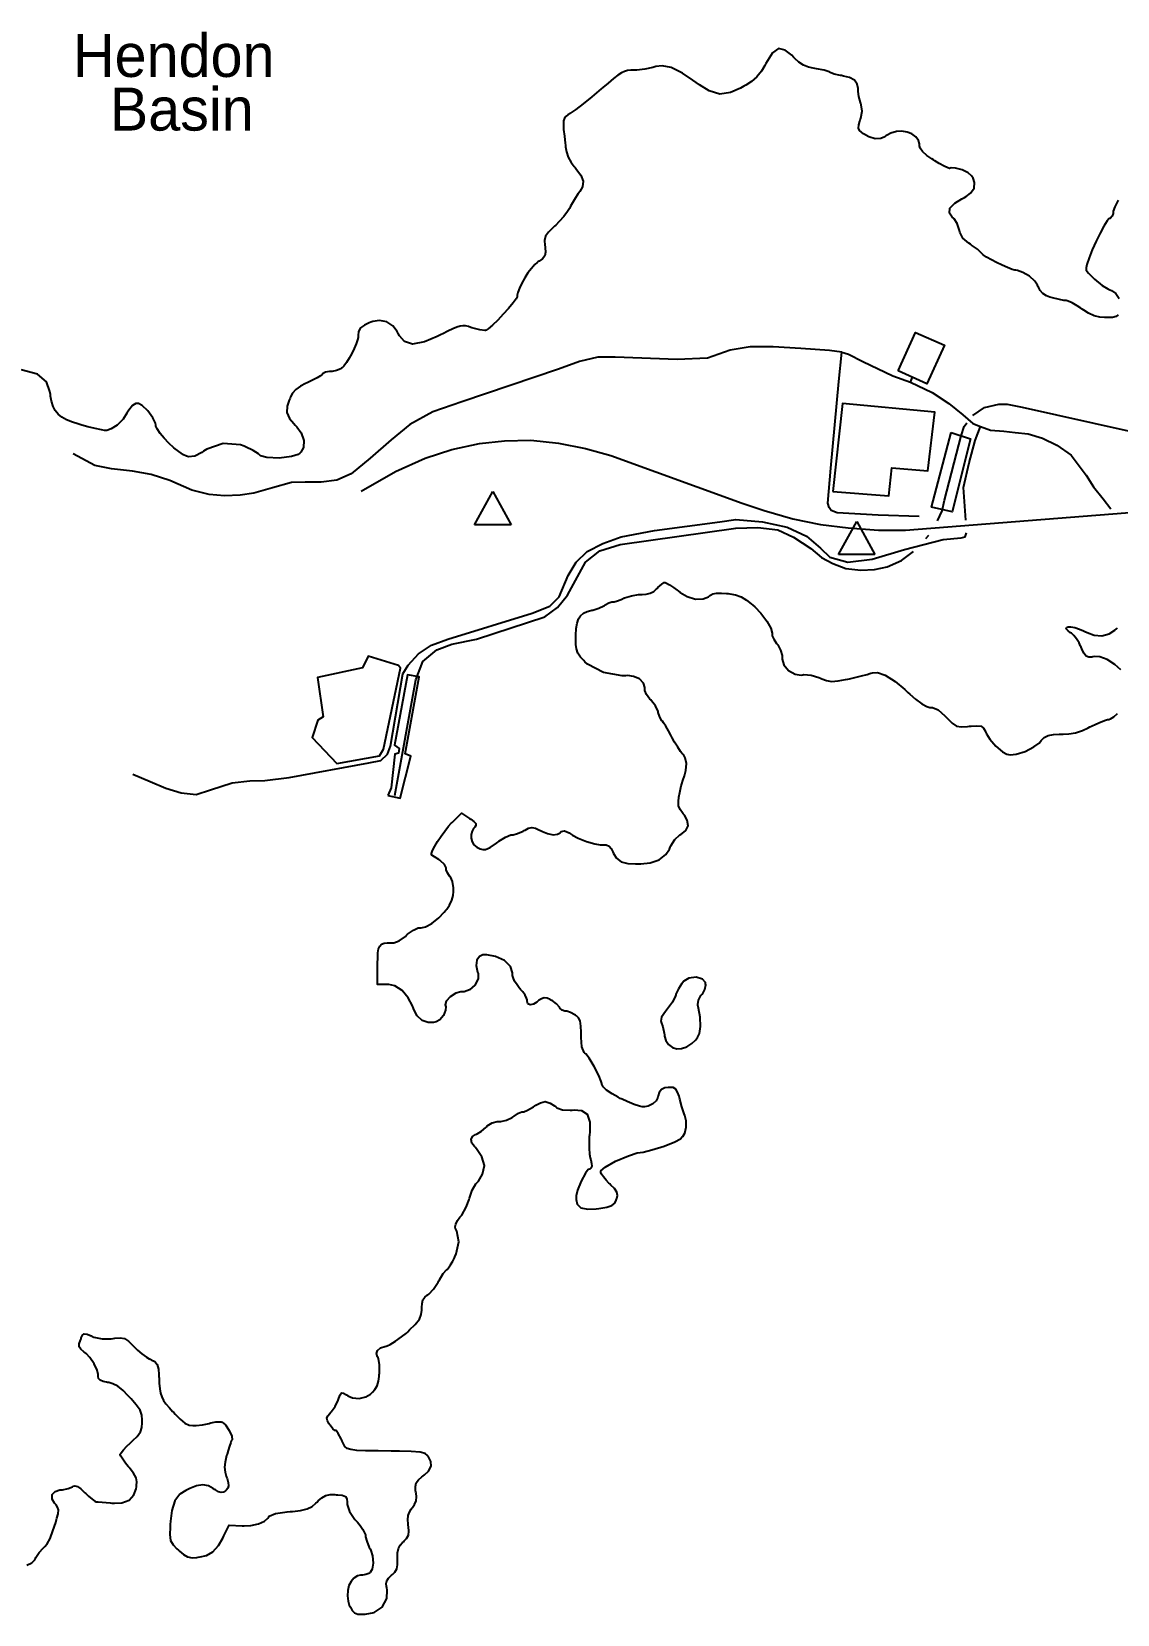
# Model space of a CAD drawing. Extents: x 0 to 24000, y 0 to 24000.
# Drawn here: x 18934 to 20671, y 11181 to 13712 of the extents above; entities that cross this region are included whole.
import ezdxf

# ---------------------------------------------------------------- set-up
doc = ezdxf.new("R2010")
doc.units = 0
for name, color, linetype in [('01B-LandmassTidal', 7, 'Continuous'), ('03D-BuiltUpIndustrial', 7, 'Continuous'), ('04B-RoadClassC', 7, 'Continuous'), ('04D-RoadClassA', 7, 'Continuous'), ('05A-RailwayDismantled', 7, 'Continuous'), ('05C-RailwayPrimary', 7, 'Continuous'), ('06B-FeaturesSummit', 7, 'Continuous'), ('xx-NamesWaterbodyXXXX', 7, 'Continuous')]:
    doc.layers.add(name, color=color, linetype=linetype)

msp = doc.modelspace()

# ---------------------------------------------------------------- linework, layer by layer
at = {"layer": '01B-LandmassTidal'}
for points in [[(20672.1, 13259), (20668.8, 13256.1), (20662.8, 13254.8), (20655.4, 13254.5), (20652.9, 13254.5), (20650.3, 13254.5), (20642.6, 13255.2), (20633.8, 13257.3), (20624.9, 13261.4), (20617, 13266.5), (20614.5, 13268.2), (20612.5, 13269.6), (20606.4, 13273.5), (20598.8, 13277.9), (20592.3, 13280.9), (20588.9, 13282), (20587.8, 13282), (20585.4, 13282), (20578.2, 13283.3), (20567.2, 13286), (20565.1, 13286.7), (20563.1, 13287.2), (20557.4, 13289.5), (20551.7, 13293.1), (20547.6, 13297.7), (20545, 13302.3), (20544.3, 13303.9), (20543.3, 13306.3), (20538.6, 13312.8), (20530.1, 13320.7), (20519.6, 13326.8), (20511.1, 13329.8), (20508.2, 13330.2), (20506.9, 13330.4), (20502.7, 13331.7), (20495.3, 13334.5), (20486.8, 13338.3), (20477.8, 13342.6), (20469.3, 13347), (20461.8, 13351.3), (20456.3, 13355), (20453.9, 13356.8), (20453.3, 13357.6), (20453, 13358.3), (20446.9, 13363.8), (20437.7, 13370.4), (20435.7, 13371.7), (20433.1, 13373.3), (20423.8, 13381.4), (20418.9, 13391.3), (20418.5, 13393.7), (20418.1, 13395.6), (20414.6, 13405), (20409.6, 13412.7), (20408.7, 13413.7), (20406.8, 13415.4), (20402.5, 13421.7), (20403, 13429.4), (20410.8, 13437.4), (20422.3, 13444.6), (20426.3, 13446.6), (20428.9, 13448), (20436.2, 13453.6), (20441.7, 13461.6), (20442.6, 13470.4), (20440.2, 13477.5), (20438.8, 13479.5), (20437.7, 13481.4), (20432.3, 13485.9), (20422.6, 13490.8), (20412.1, 13493.5), (20405.2, 13493.9), (20403.2, 13493.3), (20402.6, 13493.1), (20399.7, 13493.9), (20393.7, 13496.7), (20385.8, 13501.1), (20379.1, 13505.2), (20376.9, 13506.6), (20374.2, 13508.3), (20366.2, 13514), (20359.2, 13520.2), (20355.3, 13525.5), (20354.2, 13529.3), (20354.2, 13530.5), (20354.2, 13532.3), (20352.7, 13537.7), (20348.5, 13543.7), (20342.4, 13548.3), (20334.8, 13551.3), (20326.3, 13552.6), (20317.4, 13552.1), (20308.8, 13549.6), (20302.6, 13546.4), (20300.8, 13545), (20299, 13543.6), (20292.6, 13540.7), (20283.5, 13540.3), (20273.6, 13543.5), (20265.1, 13548.5), (20262.4, 13550.5), (20261.4, 13551.3), (20258.6, 13554), (20256.9, 13557.6), (20257.3, 13562.8), (20259, 13568.9), (20259.7, 13570.9), (20260.5, 13573.6), (20262.6, 13584.9), (20261.2, 13594.7), (20260.5, 13596.7), (20259.9, 13598.3), (20257.4, 13607.9), (20256.2, 13616), (20256.2, 13618.7), (20256.2, 13620.9), (20254.8, 13627.6), (20250.3, 13634), (20242.2, 13638.5), (20233, 13640.9), (20229.9, 13641.5), (20227.8, 13641.8), (20218.1, 13644), (20211.3, 13646.5), (20210.7, 13646.9), (20210.1, 13647.4), (20202, 13650.2), (20189.8, 13652.5), (20187.1, 13652.8), (20184.6, 13653.2), (20176.9, 13654.9), (20168.8, 13658.1), (20161.3, 13663.2), (20155, 13668.9), (20153, 13670.8), (20150, 13674), (20139.7, 13682.3), (20129.1, 13684.8), (20119.4, 13677.8), (20111.1, 13665.4), (20108.8, 13661), (20107.1, 13657.9), (20101.6, 13648.8), (20094.5, 13639.8), (20085.6, 13632.2), (20076.6, 13626.4), (20073.5, 13624.6), (20068.3, 13621.7), (20052.1, 13614.4), (20034.9, 13611.8), (20017.9, 13617), (20002.3, 13626.8), (19997.4, 13630.5), (19992, 13634.5), (19975.2, 13645.6), (19957.5, 13654.5), (19942.8, 13657.4), (19932.7, 13656.3), (19929.6, 13655.2), (19927.8, 13654.5), (19915.1, 13651.8), (19902.4, 13650.5), (19898.2, 13650.5), (19896.8, 13650.5), (19892.5, 13650.3), (19887.5, 13649.7), (19882.8, 13648.3), (19877.8, 13645.9), (19872.1, 13642.2), (19865.1, 13636.9), (19856.3, 13629.7), (19848.1, 13622.6), (19845.3, 13620.3), (19841.6, 13617.2), (19830.5, 13607.8), (19816.5, 13596.3), (19804.7, 13587.3), (19798.5, 13582.9), (19796.7, 13581.9), (19795.5, 13581.2), (19792.1, 13579), (19788.6, 13576.3), (19786.4, 13573.3), (19785.2, 13569.2), (19784.8, 13563.5), (19785.3, 13555.5), (19786.4, 13544.6), (19787.6, 13533.7), (19788.1, 13530.1), (19788.3, 13527.5), (19789.8, 13519.8), (19792.7, 13510.9), (19797.2, 13502.8), (19802, 13496.4), (19803.8, 13494.4), (19806.1, 13491.6), (19812.6, 13482.4), (19816.4, 13472.5), (19815.3, 13463.5), (19811.3, 13456.2), (19809.6, 13454.1), (19808.7, 13452.8), (19802.6, 13443.4), (19796.5, 13432.8), (19795.5, 13430.9), (19794.6, 13429.2), (19791.4, 13424.3), (19785.4, 13416.4), (19778.3, 13408.2), (19772.7, 13402.5), (19770.8, 13400.7), (19768.4, 13398.5), (19761.2, 13391.4), (19756.2, 13384.5), (19754.8, 13377.6), (19755.2, 13370.5), (19755.5, 13368.2), (19755.9, 13366), (19756.4, 13359.2), (19755.3, 13353.4), (19751.5, 13348.7), (19746.1, 13344.8), (19744.2, 13343.5), (19742.8, 13342.6), (19739.1, 13339.4), (19733.7, 13333.3), (19728.2, 13326.1), (19723, 13318), (19718.3, 13309.8), (19714.6, 13301.8), (19712.1, 13294.7), (19711.2, 13290.5), (19711.2, 13289), (19711.2, 13288), (19709.4, 13284.8), (19704.4, 13277.9), (19697.2, 13269.3), (19688.7, 13259.8), (19679.8, 13250.6), (19671.6, 13242.6), (19664.7, 13236.8), (19661.4, 13234.4), (19660.3, 13234.1), (19659.5, 13234), (19651.3, 13235), (19640.5, 13237.7), (19638.3, 13238.4), (19636.9, 13238.9), (19632.9, 13240.1), (19628.4, 13241.1), (19624.1, 13241.3), (19619.7, 13240.8), (19614.5, 13239.2), (19608.1, 13236.5), (19599.8, 13232.7), (19591.9, 13228.8), (19589.3, 13227.5), (19582.8, 13224.2), (19562.5, 13215.7), (19543.8, 13211.9), (19530.7, 13216.4), (19522.6, 13225.6), (19520.7, 13229), (19518.9, 13232.2), (19512.2, 13241.1), (19502.3, 13248), (19490.6, 13250), (19480.1, 13248.2), (19476.8, 13247.1), (19474.2, 13246.1), (19466.6, 13242.6), (19460.4, 13238), (19457.3, 13232.1), (19456.4, 13226), (19456.4, 13223.9), (19456.4, 13222.7), (19455.6, 13219), (19453.5, 13212.6), (19450.4, 13205.2), (19446.6, 13197.3), (19442.3, 13189.7), (19437.9, 13182.8), (19433.6, 13177.1), (19430.8, 13174.1), (19429.8, 13173.4), (19428.9, 13172.7), (19422.2, 13169.8), (19415.2, 13168.3), (19412.9, 13168.3), (19410.8, 13168.3), (19404.4, 13167), (19399.6, 13164.5), (19399.2, 13164), (19398.9, 13163.4), (19396.6, 13161.6), (19391.2, 13158.1), (19383.8, 13154.2), (19377.4, 13151.2), (19375.3, 13150.2), (19372.6, 13149), (19364.6, 13144.9), (19357.2, 13139.7), (19351.9, 13133.6), (19348.7, 13127.9), (19347.8, 13125.9), (19346.4, 13122.7), (19343.1, 13112.8), (19342.6, 13102.6), (19346.9, 13093.2), (19353.6, 13084.9), (19356.1, 13082.4), (19358.8, 13079.6), (19365.6, 13070), (19370, 13057.9), (19369.2, 13046.8), (19365.1, 13039.5), (19363.1, 13037.7), (19360.6, 13035.4), (19349.9, 13032.2), (19330.2, 13029.9), (19310.7, 13030.9), (19300.5, 13033.6), (19298.4, 13035.7), (19297.5, 13036.7), (19288.6, 13042.2), (19276.6, 13047.8), (19274.1, 13048.7), (19268.5, 13050.9), (19240.9, 13053.2), (19214.4, 13044.3), (19209.4, 13040.9), (19206.6, 13038.9), (19195.2, 13033.1), (19185.5, 13032.1), (19183.6, 13032.6), (19181.9, 13033.1), (19177.3, 13035.3), (19169.9, 13040.2), (19161.9, 13046.5), (19153.8, 13053.8), (19146.4, 13061.7), (19140, 13069.4), (19135.4, 13076.5), (19133.3, 13080.9), (19133, 13082.4), (19132.3, 13085.5), (19128.2, 13094.3), (19120.3, 13105.6), (19111.3, 13114), (19105.2, 13117.3), (19103.2, 13117.3), (19101.3, 13117.3), (19095.6, 13113.8), (19089.7, 13106.6), (19088.7, 13104.8), (19086.9, 13101.5), (19080.6, 13092.2), (19071.4, 13082.6), (19061.8, 13076.4), (19054.9, 13074.2), (19052.6, 13074.2), (19051, 13074.2), (19046.2, 13075), (19036.3, 13077), (19024.2, 13080), (19014.6, 13082.6), (19011.5, 13083.6), (19008.5, 13084.4), (18999.6, 13087.3), (18990, 13091.1), (18982.5, 13095.3), (18976.6, 13100), (18972.2, 13105.7), (18968.9, 13112.6), (18966.3, 13121.1), (18964.8, 13128.8), (18964.4, 13131.4), (18963.7, 13136.6), (18958.1, 13151.7), (18943.8, 13164.3), (18917.8, 13171.1)], [(20672.3, 13442.3), (20666.7, 13431.9), (20663.9, 13424.7), (20663.9, 13422.3), (20663.9, 13420.9), (20662.3, 13416.6), (20659.2, 13413.2), (20658.4, 13412.9), (20657.3, 13412.5), (20654.6, 13409.2), (20649.3, 13401), (20643.2, 13389.6), (20636.8, 13376.5), (20630.7, 13362.8), (20625.6, 13350), (20622, 13339.4), (20620.8, 13333.9), (20620.8, 13332.1), (20620.8, 13330.5), (20624.6, 13325.4), (20634.3, 13315.8), (20646.7, 13306), (20655.6, 13300.3), (20658.8, 13298.8), (20661.3, 13297.6), (20668.4, 13292.8), (20673.9, 13285.3)], [(18926.7, 11259.3), (18934.5, 11262.8), (18939.4, 11268), (18940.5, 11270.1), (18941.3, 11271.6), (18946.7, 11279.6), (18952.7, 11286.7), (18953.8, 11287.7), (18955.3, 11289), (18959.3, 11293.7), (18963.9, 11301.8), (18968.5, 11314), (18972.9, 11327.8), (18974.2, 11332.4), (18974.9, 11334.7), (18976.8, 11341.6), (18977.4, 11347.6), (18976, 11352.2), (18973.6, 11355.6), (18972.7, 11356.7), (18971, 11358.5), (18967.4, 11365), (18967.4, 11372.1), (18972.3, 11377.2), (18979.6, 11379.6), (18982.1, 11379.8), (18983.9, 11380), (18993, 11382), (18999.8, 11384.7), (19000.5, 11385.3), (19001.1, 11385.8), (19003.5, 11386.3), (19007.6, 11385.1), (19012.9, 11381.4), (19018, 11376.8), (19019.7, 11375.1), (19021.1, 11373.7), (19025.6, 11369.6), (19031.1, 11365.1), (19035.7, 11361.9), (19037.9, 11360.7), (19038.5, 11360.6), (19040.7, 11360.6), (19047.4, 11360.1), (19060.1, 11359), (19062.8, 11358.7), (19066.8, 11358.3), (19078.7, 11358.9), (19090.4, 11363.1), (19098, 11371.6), (19101.5, 11381.2), (19102, 11384.5), (19102.3, 11386.5), (19102.7, 11392.5), (19101.4, 11399.1), (19097.5, 11406.3), (19092.1, 11413.3), (19090.3, 11415.5), (19088.8, 11417.2), (19084.7, 11422.4), (19080.3, 11428.7), (19077.2, 11433.5), (19076.1, 11435.6), (19076.1, 11436.3), (19076.1, 11437), (19077.5, 11439.2), (19081.3, 11443.9), (19086.9, 11449.8), (19092, 11454.7), (19093.8, 11456.3), (19096.2, 11458.5), (19103.2, 11465.2), (19108.5, 11472.3), (19110.9, 11479.6), (19111.4, 11486.8), (19111.4, 11489.2), (19111.4, 11491.7), (19110.8, 11499), (19108, 11507.2), (19101.8, 11516), (19093.8, 11525.1), (19091, 11528), (19088.5, 11530.7), (19080.7, 11538.4), (19072.1, 11545.4), (19064.1, 11549.5), (19057.9, 11551.3), (19055.8, 11551.5), (19054, 11551.8), (19048.6, 11553.1), (19044, 11555.2), (19041.6, 11557.9), (19040.9, 11560.8), (19040.9, 11561.7), (19040.9, 11564), (19039.1, 11571), (19034.4, 11581.3), (19027.4, 11591.3), (19021.5, 11597.6), (19019.3, 11599.4), (19017.7, 11600.7), (19013, 11604.7), (19010.3, 11608.7), (19010.7, 11613.5), (19012.7, 11619.4), (19013.4, 11621.3), (19013.9, 11622.7), (19015.7, 11626.9), (19018.5, 11629.2), (19023.2, 11628.5), (19029.4, 11626.1), (19031.5, 11625.2), (19034, 11624.2), (19047, 11621.3), (19061.5, 11621.3), (19064.8, 11621.7), (19067.5, 11622.1), (19075.8, 11623), (19083.1, 11621.9), (19089.3, 11617.8), (19095.4, 11611.7), (19097.3, 11609.6), (19098.8, 11607.9), (19103.6, 11603.3), (19110.8, 11597.3), (19117.9, 11592.2), (19122.4, 11589.5), (19124, 11588.8), (19125.8, 11587.9), (19131.2, 11584.8), (19135.2, 11580.2), (19137.1, 11572.9), (19137.9, 11564), (19138.1, 11560.9), (19138.2, 11558.3), (19138.6, 11550.2), (19139.3, 11541.5), (19140.5, 11534.5), (19142.5, 11528.4), (19145.3, 11522.9), (19149.3, 11517.2), (19154.7, 11510.9), (19159.9, 11505.2), (19161.6, 11503.3), (19164.1, 11500.6), (19171.8, 11492.6), (19179.6, 11486.3), (19186.5, 11483.3), (19192.5, 11482.6), (19194.5, 11482.6), (19197.8, 11482.6), (19207.8, 11483.8), (19218.2, 11486), (19219.6, 11486.4), (19221.1, 11487), (19229.2, 11488.8), (19236.3, 11488.7), (19237.3, 11488.4), (19239.2, 11487.8), (19244.3, 11483.5), (19250.5, 11474.7), (19254.4, 11465.4), (19254.9, 11459.8), (19254.1, 11458.6), (19253.8, 11458.1), (19252.8, 11455.4), (19250.9, 11449.8), (19248.6, 11442.6), (19246.9, 11436.7), (19246.3, 11434.7), (19245.6, 11432.1), (19243.9, 11424.1), (19243, 11415.8), (19243.9, 11408.3), (19245.6, 11401.9), (19246.3, 11399.8), (19247, 11397.8), (19248.8, 11391.7), (19249.5, 11386.3), (19248.3, 11382.6), (19246, 11379.9), (19245.1, 11379), (19244.3, 11378.2), (19241.2, 11376.1), (19237.7, 11375.3), (19233.4, 11376.8), (19228.6, 11379.6), (19227.1, 11380.6), (19224.7, 11382.2), (19217.1, 11386.1), (19208.1, 11388), (19197.9, 11386.1), (19187.6, 11382.2), (19184.4, 11380.6), (19181, 11379), (19171.5, 11372.7), (19163.3, 11362.3), (19158.6, 11346.8), (19156.5, 11329.8), (19156.1, 11324.1), (19155.9, 11320.2), (19155.4, 11308.3), (19156.6, 11298.8), (19160.7, 11291.7), (19166.9, 11285.4), (19169.1, 11283.4), (19171, 11281.6), (19177.2, 11276.2), (19183.9, 11272.4), (19191, 11271.3), (19198.4, 11271.8), (19200.8, 11272), (19204.1, 11272.4), (19213.9, 11274.9), (19224.3, 11280.9), (19233.2, 11291), (19240, 11302.6), (19242, 11306.5), (19250.6, 11323.4), (19271, 11322.2), (19274.5, 11322.1), (19285.2, 11322.6), (19297.1, 11325.2), (19306.6, 11329.9), (19312.3, 11334.7), (19313.7, 11336.7), (19314.4, 11337.7), (19324.5, 11341.7), (19342.9, 11344.6), (19347.8, 11344.9), (19351.9, 11345.3), (19364.3, 11346.7), (19375.1, 11349.2), (19383.1, 11353.4), (19389.1, 11358.4), (19390.9, 11360.2), (19392.8, 11362), (19398.6, 11367.1), (19405.1, 11370.8), (19412.1, 11372.3), (19419.2, 11372.2), (19421.5, 11372), (19423.9, 11371.8), (19431.2, 11371.1), (19436.4, 11369.3), (19438.6, 11365.4), (19439.1, 11360), (19439.2, 11358.3), (19439.3, 11356.1), (19442.9, 11344.9), (19451.5, 11332.4), (19454.1, 11329.7), (19455.5, 11328), (19459.6, 11323), (19464, 11316.5), (19467, 11310.9), (19468.2, 11307.9), (19468.2, 11306.9), (19468.2, 11304.6), (19470.3, 11297.8), (19474.5, 11287.7), (19475.6, 11285.7), (19477, 11283), (19479.7, 11274), (19480.9, 11262.4), (19479.2, 11252.7), (19476, 11247.5), (19474.4, 11246.5), (19473.9, 11246.2), (19469, 11244.4), (19463.7, 11243.4), (19461.9, 11243.4), (19460.3, 11243.4), (19455.4, 11242.1), (19449.8, 11238.6), (19445.3, 11233.3), (19441.9, 11226.6), (19439.9, 11218.9), (19439.5, 11210.5), (19440.6, 11202), (19442.5, 11195.6), (19443.5, 11193.6), (19444.3, 11191.9), (19447.1, 11187), (19450.9, 11183), (19455.9, 11181.2), (19461.3, 11180.7), (19463.1, 11180.7), (19467.8, 11180.7), (19482, 11183.7), (19495.3, 11192.4), (19502.3, 11206), (19503.1, 11219.5), (19502.3, 11223.8), (19502, 11225.2), (19501.5, 11229.8), (19502.4, 11234.5), (19505.1, 11238.8), (19508.8, 11242.3), (19510.1, 11243.4), (19511.5, 11244.5), (19515.3, 11248.1), (19518.4, 11253.3), (19519.6, 11259.9), (19519.7, 11267), (19519.5, 11269.3), (19519.5, 11271.7), (19519.7, 11278.8), (19521, 11285.8), (19523.9, 11291.4), (19527.6, 11295.5), (19528.9, 11296.7), (19530.4, 11298), (19534.2, 11302.2), (19537, 11307.4), (19537.6, 11313.8), (19537, 11320.7), (19536.8, 11323), (19536.5, 11325.2), (19535.9, 11331.8), (19536.4, 11338.5), (19538.5, 11344.3), (19541.5, 11349), (19542.7, 11350.4), (19543.8, 11351.8), (19546.9, 11356.5), (19549.2, 11362.2), (19549.8, 11368.5), (19549.2, 11374.4), (19548.9, 11376.3), (19548.6, 11378.5), (19548.1, 11384.9), (19549.2, 11390.8), (19553, 11395.8), (19558.4, 11400.4), (19560.3, 11401.8), (19562.6, 11403.6), (19569.1, 11409.9), (19573.2, 11417.5), (19573, 11425.2), (19569.9, 11431.7), (19568.5, 11433.5), (19567.7, 11434.8), (19564, 11437.7), (19556, 11440.2), (19541.2, 11441.3), (19522.6, 11441.7), (19516.4, 11441.8), (19509.5, 11441.8), (19488.8, 11442), (19468.5, 11442.3), (19454.3, 11442.9), (19444.8, 11444.1), (19438.9, 11446), (19435.4, 11449), (19433, 11453.3), (19431.2, 11457.6), (19430.5, 11459), (19429.6, 11461.2), (19424.7, 11470.1), (19421.5, 11474.7), (19420.4, 11474.7), (19419.4, 11474.7), (19416.4, 11477.6), (19411.8, 11483.1), (19410.9, 11484.5), (19410, 11485.9), (19407.4, 11490.3), (19406.4, 11494.4), (19408.1, 11498.2), (19411.3, 11502.1), (19412.5, 11503.3), (19413.7, 11504.6), (19419.8, 11513.3), (19424.9, 11523.1), (19425.4, 11524.9), (19426, 11526.6), (19427.9, 11531.7), (19430.2, 11534.7), (19433.3, 11534.5), (19436.8, 11532.3), (19438, 11531.6), (19440.1, 11530), (19447.7, 11527), (19458.2, 11526), (19468.7, 11528.7), (19476.2, 11532.9), (19478.4, 11534.7), (19479.7, 11535.9), (19483.4, 11540), (19487, 11546.1), (19489.2, 11553.7), (19490.3, 11561.2), (19490.5, 11563.7), (19490.8, 11566.4), (19490.9, 11579.8), (19489.1, 11590.1), (19488.5, 11591.1), (19487.7, 11592.6), (19486.2, 11597.7), (19487.5, 11602.9), (19492.6, 11606.7), (19499.2, 11609.1), (19501.5, 11609.6), (19503.1, 11609.9), (19507.9, 11612.3), (19516.5, 11617.4), (19526.2, 11624.5), (19533.7, 11630.6), (19536, 11632.7), (19539, 11635.5), (19547.9, 11644.4), (19554.7, 11652.7), (19557.6, 11660.3), (19558.4, 11667.2), (19558.4, 11669.5), (19558.4, 11671.5), (19558.8, 11677.6), (19560.3, 11683.5), (19563.3, 11688), (19566.8, 11691.1), (19568.1, 11691.9), (19569.5, 11692.8), (19577.4, 11700.9), (19584.7, 11711.7), (19585.8, 11713.8), (19586.8, 11715.9), (19592.8, 11725.6), (19598.1, 11731.9), (19598.7, 11732.3), (19599.4, 11732.7), (19601.2, 11734.8), (19604.4, 11739.5), (19607.9, 11745.7), (19610.5, 11750.9), (19611.3, 11752.6), (19613.2, 11757), (19617.5, 11776.5), (19614.5, 11793.5), (19612.8, 11796.6), (19612.4, 11797.4), (19611.9, 11800.3), (19612.8, 11804.9), (19615.6, 11810.4), (19619.3, 11815.7), (19620.7, 11817.3), (19622.3, 11819.3), (19629.5, 11831.7), (19634.4, 11844), (19634.8, 11846), (19635.1, 11848), (19639.1, 11859.3), (19645, 11869.3), (19646.2, 11870.7), (19649, 11873.7), (19655.7, 11884.4), (19658.6, 11898.3), (19654.7, 11912.4), (19647.2, 11923.8), (19644.2, 11927.1), (19642.6, 11928.7), (19638.7, 11934.2), (19637.2, 11940.2), (19639.5, 11945.1), (19644.1, 11948.1), (19645.8, 11948.6), (19647, 11949.1), (19654.1, 11953.5), (19660.9, 11959.2), (19661.8, 11960.4), (19663, 11961.7), (19670.7, 11966.5), (19679, 11968.7), (19681.8, 11968.7), (19684.8, 11968.7), (19693.8, 11971), (19703.2, 11975.4), (19704.6, 11976.5), (19705.9, 11977.6), (19713.1, 11982), (19718.2, 11984.3), (19719.9, 11984.3), (19721.8, 11984.3), (19727.5, 11987.1), (19736.8, 11992.2), (19738.7, 11993.4), (19740.9, 11994.9), (19748.1, 11998.8), (19755.9, 12000.6), (19763.5, 11998.4), (19770.6, 11993.9), (19772.8, 11992.2), (19774.4, 11990.9), (19783.5, 11987.3), (19795.5, 11986.8), (19798.7, 11987.1), (19802.3, 11987.5), (19813.7, 11986.6), (19822.9, 11980.5), (19826.9, 11967.6), (19827, 11952.2), (19826.5, 11947.1), (19826.2, 11944.6), (19825.9, 11936.8), (19825.9, 11926.2), (19826.6, 11916.5), (19827.5, 11910.9), (19828.1, 11909.1), (19828.5, 11907.3), (19829.7, 11901.9), (19830.1, 11897.2), (19829, 11894.3), (19827.2, 11892.8), (19826.5, 11892.6), (19824.7, 11891.9), (19820.2, 11886.1), (19813.2, 11873.5), (19807.6, 11859), (19805.3, 11849.8), (19805.3, 11846.7), (19805.3, 11844.2), (19807.1, 11836.5), (19812.9, 11830.6), (19824, 11828.5), (19837.1, 11829.3), (19841.4, 11829.9), (19844.7, 11830.4), (19854.6, 11832.1), (19862.5, 11834.6), (19866.9, 11838.4), (19869.1, 11842.9), (19869.6, 11844.4), (19870.2, 11845.9), (19871.3, 11850.7), (19870.6, 11855.9), (19866.8, 11861.5), (19861, 11867.3), (19859, 11869.1), (19857.6, 11870.5), (19853.5, 11874.8), (19848.8, 11880.3), (19845.7, 11884.8), (19844.5, 11887.1), (19844.5, 11887.9), (19844.5, 11889.8), (19851.5, 11895.6), (19868.3, 11905.4), (19889, 11914.2), (19902.9, 11918.6), (19907.7, 11919.3), (19912.4, 11920), (19926.5, 11923.3), (19946.1, 11929.5), (19963.1, 11936.6), (19971.9, 11941.4), (19974.3, 11943.6), (19975.8, 11944.9), (19979, 11950.4), (19981.4, 11959.6), (19981.2, 11970.2), (19979.3, 11978.6), (19978.2, 11981.2), (19977.7, 11982.5), (19974.4, 11992.5), (19971, 12004.7), (19970.4, 12007.1), (19969.8, 12009.3), (19967.6, 12015.8), (19964.7, 12020.8), (19960.6, 12023), (19955.9, 12023.5), (19954.3, 12023.5), (19952.4, 12023.5), (19946.9, 12022.6), (19941.6, 12019.8), (19938, 12015), (19936.2, 12009.7), (19935.9, 12007.9), (19935.6, 12006.4), (19933.3, 12002.1), (19927.8, 11997.1), (19920.5, 11993.5), (19914.4, 11992.2), (19912.3, 11992.2), (19910.9, 11992.2), (19906.6, 11993.3), (19897.8, 11996.3), (19887.1, 12000.6), (19878.7, 12004.5), (19875.9, 12005.9), (19872.6, 12007.6), (19862.7, 12013), (19853.9, 12018.9), (19848.6, 12024.3), (19846.5, 12028.4), (19846.1, 12029.8), (19845.2, 12033), (19841.4, 12042.2), (19834, 12056.8), (19825.9, 12070.1), (19820.9, 12076.9), (19819, 12078.4), (19818.1, 12079.3), (19814.6, 12088.2), (19813.1, 12103.2), (19813.1, 12108.2), (19813.1, 12111.5), (19812.8, 12121.2), (19811.6, 12129.6), (19809.1, 12134.8), (19805.8, 12138), (19804.5, 12138.8), (19803.4, 12139.7), (19796.2, 12143.3), (19790.4, 12145.1), (19788.5, 12145.1), (19787.1, 12145.1), (19783, 12146.8), (19779.4, 12150.2), (19779.1, 12150.9), (19778.7, 12151.8), (19774.1, 12157.2), (19766.9, 12162.3), (19765.3, 12163.1), (19763.7, 12163.9), (19758.8, 12166.1), (19754.1, 12166.8), (19749.6, 12165.2), (19745.2, 12162.2), (19743.8, 12161.1), (19742.2, 12159.8), (19736.8, 12156.5), (19731.5, 12155.2), (19728.1, 12157.3), (19726.9, 12161.4), (19726.9, 12162.7), (19726.9, 12163.5), (19726, 12166), (19723.5, 12170.7), (19719.8, 12176.1), (19716.4, 12180.2), (19715.1, 12181.5), (19714, 12182.9), (19710.7, 12187.4), (19706.9, 12193.5), (19704.3, 12199.1), (19703.4, 12202.4), (19703.4, 12203.5), (19703.4, 12206.7), (19700.1, 12216.5), (19690.9, 12226.6), (19676.4, 12233), (19662.2, 12235.2), (19657.5, 12235.2), (19655.8, 12235.2), (19650.7, 12233), (19646.6, 12227), (19645.5, 12218.2), (19646.8, 12210.2), (19647.7, 12207.8), (19648.6, 12205.4), (19648.4, 12196.9), (19643.5, 12186.8), (19634.7, 12179.4), (19626.2, 12176.4), (19623.4, 12176.4), (19620.8, 12176.4), (19613.1, 12174.1), (19603.7, 12168.5), (19597.4, 12161.2), (19595.8, 12155.6), (19596.4, 12154.1), (19597, 12152.4), (19596.5, 12146.7), (19593.1, 12138.6), (19587, 12131.7), (19581.5, 12128.3), (19579.5, 12127.8), (19576.9, 12127.2), (19568.7, 12127), (19559.2, 12130.5), (19551.2, 12138), (19546.2, 12146.7), (19545, 12149.8), (19543.3, 12154.1), (19536.6, 12166.6), (19526.8, 12178.6), (19515.4, 12185.7), (19505.9, 12188.2), (19502.7, 12188.2), (19487.8, 12188.2), (19487.8, 12219.2), (19487.8, 12221.9), (19487.9, 12230.3), (19488.3, 12238.8), (19489.4, 12245.1), (19491.3, 12249.5), (19494.1, 12252.3), (19498.2, 12253.9), (19503.7, 12254.7), (19509.1, 12254.8), (19510.9, 12254.8), (19513.7, 12254.8), (19522.2, 12257.9), (19532.2, 12264.8), (19534.1, 12266.6), (19535.8, 12268.3), (19545.3, 12275), (19552.4, 12278.4), (19554.8, 12278.4), (19557.2, 12278.4), (19564.2, 12280.2), (19574.6, 12285.7), (19585.6, 12294.6), (19594.1, 12303.4), (19596.8, 12306.6), (19598.4, 12308.6), (19602.8, 12315), (19606.7, 12322.6), (19608.7, 12330.3), (19609.3, 12336.9), (19609.3, 12339.1), (19609.3, 12342.5), (19607.7, 12352.6), (19604.3, 12359.9), (19603.4, 12360.7), (19602.6, 12361.4), (19599.3, 12366.3), (19597.6, 12371.2), (19597.6, 12372.8), (19597.6, 12374.6), (19594.5, 12379.9), (19588.4, 12386), (19587, 12386.9), (19585.4, 12387.8), (19578.6, 12391.9), (19574.3, 12394.6), (19574, 12394.8), (19573.7, 12395.1), (19573.8, 12397.4), (19575.6, 12402.3), (19579.1, 12409), (19583.7, 12416.8), (19589.2, 12425.2), (19595.2, 12433.4), (19601.2, 12441.1), (19605.5, 12445.8), (19607, 12447.3), (19621.9, 12462.2), (19634.8, 12453.6), (19636.6, 12452.5), (19641.6, 12448.9), (19644.8, 12445.4), (19644.9, 12442.3), (19643, 12439.5), (19642.2, 12438.7), (19641.2, 12437.5), (19638.8, 12433.4), (19637.2, 12427.6), (19637.2, 12421.8), (19638.9, 12416.3), (19641.9, 12411.3), (19646.2, 12407.4), (19651.6, 12404.8), (19656.3, 12403.8), (19657.9, 12403.8), (19660.4, 12403.8), (19667.9, 12407.2), (19678, 12413.9), (19679.9, 12415.6), (19681.7, 12417.1), (19692.1, 12423.6), (19701, 12427.3), (19702.2, 12427.3), (19704.6, 12427.3), (19711.6, 12429.4), (19720.7, 12433.1), (19722.2, 12434), (19723.9, 12435), (19729.2, 12437.8), (19734.5, 12439), (19740.2, 12437.8), (19746.5, 12435), (19748.5, 12434), (19751.2, 12432.7), (19759.5, 12429.5), (19768.4, 12427.5), (19775.2, 12428.3), (19779.5, 12430.6), (19780.6, 12431.7), (19781.5, 12432.6), (19786.7, 12433.6), (19794.2, 12430.3), (19796.3, 12428.9), (19799.2, 12427), (19808.5, 12422.1), (19821.7, 12416.6), (19834.9, 12413), (19843.9, 12411.6), (19846.9, 12411.6), (19848.5, 12411.6), (19853.3, 12411.1), (19857.9, 12409.3), (19861.2, 12405.7), (19863.5, 12401.4), (19864.1, 12399.9), (19865.2, 12397.4), (19869.6, 12390.2), (19877.1, 12384.3), (19888, 12381.3), (19900.1, 12380.7), (19904.1, 12380.7), (19908.9, 12380.8), (19923.4, 12382.7), (19938.1, 12387.6), (19948.7, 12395.8), (19954.6, 12404.6), (19955.9, 12407.7), (19956.7, 12410), (19963.1, 12420.1), (19971, 12427.3), (19972.7, 12428.1), (19974.9, 12429.2), (19980.9, 12434.1), (19984.4, 12441.8), (19983, 12450.9), (19978.5, 12458.8), (19976.6, 12461), (19975.3, 12462.6), (19971.8, 12467.6), (19969.2, 12473.5), (19968.7, 12480.5), (19969.6, 12487.7), (19970, 12490.1), (19970.4, 12492.5), (19973.3, 12505.9), (19976.7, 12517.2), (19977.4, 12518.7), (19978.5, 12521.5), (19980.8, 12530.4), (19981.6, 12541.4), (19979.8, 12550.7), (19976.9, 12555.9), (19975.5, 12557.1), (19974.5, 12557.8), (19972.1, 12560.8), (19967.7, 12567.3), (19962.7, 12575.5), (19959, 12582.3), (19957.8, 12584.5), (19956.7, 12586.8), (19953.1, 12593.5), (19948.8, 12601.2), (19945.2, 12606.7), (19943.4, 12608.9), (19942.9, 12609.2), (19942.5, 12609.6), (19939.6, 12614.3), (19937, 12621.4), (19936.6, 12622.9), (19936.3, 12624.5), (19932.2, 12633.5), (19925.9, 12641.8), (19924.5, 12643), (19923.2, 12644.3), (19917.9, 12651.9), (19915.1, 12658.4), (19915.1, 12660.6), (19915.1, 12662.9), (19912.8, 12669.7), (19906.5, 12676.6), (19896.9, 12680.8), (19887.8, 12682), (19884.9, 12681.8), (19879, 12681.5), (19849.2, 12686.9), (19823.4, 12700.4), (19819.4, 12704.1), (19817.6, 12705.9), (19812.3, 12711.5), (19807.9, 12718), (19805.7, 12725), (19805, 12731.7), (19804.9, 12733.9), (19804.8, 12737.1), (19804.8, 12746.9), (19805.3, 12757.5), (19806.7, 12766), (19809, 12772.7), (19812.4, 12777.8), (19817, 12781.6), (19823, 12784.4), (19828.5, 12786), (19830.4, 12786.4), (19832.1, 12786.7), (19841.3, 12789.8), (19849.3, 12793.6), (19850.4, 12794.3), (19851.5, 12795.1), (19857.5, 12798.2), (19862.5, 12799.8), (19864.1, 12799.8), (19866, 12799.8), (19871.6, 12801.5), (19879.8, 12804.9), (19881.4, 12805.7), (19882.8, 12806.4), (19893.9, 12809.7), (19905.1, 12811.5), (19908.8, 12811.5), (19910.9, 12811.5), (19917.2, 12812), (19923.8, 12813.6), (19929.4, 12816.7), (19933.5, 12820.1), (19934.7, 12821.3), (19935.9, 12822.7), (19942.1, 12828.3), (19946, 12831.1), (19947.2, 12831.1), (19947.9, 12831.1), (19949.7, 12830), (19954.6, 12827), (19961, 12822.7), (19966.6, 12818.7), (19968.4, 12817.4), (19971.8, 12814.9), (19982.7, 12808.5), (19996.1, 12804.3), (20008.2, 12804.7), (20016.7, 12808.2), (20019, 12809.9), (20020, 12810.7), (20023.7, 12812.5), (20029.7, 12813.9), (20037.7, 12814), (20045.7, 12813.4), (20048.4, 12813.1), (20051.3, 12812.8), (20059.9, 12811.2), (20069.2, 12808), (20077.8, 12802.7), (20085.2, 12796.8), (20087.6, 12794.7), (20091, 12791.7), (20100.4, 12781.8), (20110.2, 12769.2), (20116.5, 12757.6), (20118.9, 12750.1), (20119, 12747.6), (20119, 12745.8), (20121.3, 12740.3), (20125.7, 12733.5), (20126.8, 12732.3), (20127.8, 12731.1), (20132.3, 12722.5), (20134.6, 12714), (20134.6, 12711.1), (20134.6, 12708.2), (20137.4, 12699.3), (20145, 12689.9), (20155.6, 12684.1), (20165, 12682.9), (20168, 12683.3), (20169.6, 12683.6), (20181, 12682.7), (20193.5, 12678.9), (20195.8, 12677.8), (20198.2, 12676.8), (20205.5, 12674.1), (20213.9, 12672.6), (20224.2, 12673.4), (20235.8, 12675.5), (20239.7, 12676.3), (20242.6, 12676.9), (20251.2, 12678.8), (20261.9, 12681.4), (20270.8, 12683.8), (20275.2, 12685.2), (20276.5, 12685.7), (20279, 12686.6), (20287.2, 12687), (20299.7, 12682.9), (20315.3, 12672.5), (20330.8, 12659.6), (20335.7, 12655.1), (20338.8, 12652.4), (20348.2, 12644.4), (20358.3, 12637), (20366.3, 12632.6), (20371, 12631.2), (20372.6, 12631.2), (20375.4, 12631.2), (20384, 12627.3), (20395.1, 12617.9), (20397.7, 12615.1), (20399.9, 12612.8), (20406.7, 12605.8), (20413.5, 12601.2), (20421.6, 12600), (20431, 12600.6), (20434.1, 12601), (20437.1, 12601.3), (20446.2, 12601.9), (20453.1, 12601.2), (20457, 12598.1), (20459.4, 12593.6), (20460, 12592), (20461.3, 12588.9), (20466.9, 12580.3), (20476.6, 12569), (20487.2, 12560.1), (20494, 12556.3), (20496.5, 12555.9), (20499.4, 12555.5), (20508.9, 12556.4), (20523.3, 12560.7), (20537.1, 12567.8), (20545.6, 12574.1), (20547.8, 12576.7), (20549.2, 12578.3), (20553.9, 12582.8), (20560.1, 12586.2), (20568.5, 12587.7), (20578, 12588.1), (20581.2, 12588.1), (20584.2, 12588.1), (20593.3, 12588.6), (20604.1, 12590.6), (20614.9, 12594.2), (20624, 12598.3), (20627, 12599.8), (20629.3, 12601), (20636.4, 12604.3), (20645.1, 12608.1), (20652.1, 12610.6), (20655.3, 12611.6), (20656.4, 12611.6), (20657.3, 12611.6), (20660, 12612.8), (20665.2, 12616.2), (20671.1, 12621.2)], [(20676.3, 12691.2), (20666.8, 12699.9), (20654.7, 12707.9), (20642.9, 12712), (20634.4, 12712.4), (20631.7, 12711.9), (20630.1, 12711.7), (20625.3, 12711.3), (20621, 12712.8), (20617.3, 12717.8), (20614, 12724.8), (20612.9, 12727.2), (20612.1, 12729), (20609.5, 12734.3), (20605.4, 12740.9), (20601.3, 12746.2), (20598.6, 12748.9), (20597.6, 12749.6), (20596.1, 12750.5), (20591.9, 12753.7), (20589.2, 12756.8), (20589.4, 12759), (20592, 12760.1), (20596.6, 12760.1), (20602.9, 12758.9), (20610.4, 12756.5), (20616.7, 12753.8), (20618.8, 12752.7), (20622.3, 12750.9), (20633.5, 12746.7), (20646.1, 12745.5), (20657.7, 12748.9), (20666.7, 12754.7), (20669.4, 12757), (20671.2, 12758.6)]]:
    msp.add_lwpolyline(points, dxfattribs=at)
msp.add_lwpolyline([(19975.5, 12190.9), (19974.3, 12189.7), (19968.8, 12181.3), (19964.9, 12172.7), (19964.5, 12171.3), (19964.2, 12169.9), (19959.3, 12159.9), (19951.6, 12149), (19950, 12147), (19948.1, 12144.9), (19941.9, 12135.8), (19940.5, 12129.4), (19941, 12128.6), (19941.5, 12127.9), (19944, 12120.4), (19946.2, 12110), (19946.5, 12107.8), (19946.7, 12105.5), (19948.9, 12098.6), (19953.2, 12091.8), (19959.2, 12087.2), (19966.2, 12085.1), (19974, 12085.4), (19982.2, 12088.1), (19990.2, 12093.4), (19996.1, 12099), (19997.8, 12101.2), (19999.3, 12103.1), (20002.3, 12109.8), (20004.3, 12121), (20003.5, 12135.7), (20001.2, 12150.1), (20000.1, 12154.9), (19999.8, 12156), (20001, 12163), (20004.9, 12170.2), (20006, 12171.3), (20007.1, 12172.5), (20011.1, 12179.9), (20012.5, 12187.6), (20012.3, 12189), (20012, 12191.1), (20007.3, 12196.7), (19997.3, 12199.8), (19985.6, 12197.9), (19977.4, 12193.2)], close=True, dxfattribs=at)
at = {"layer": '03D-BuiltUpIndustrial'}
for points in [[(20320.1, 13169.5), (20348, 13230.7), (20394.3, 13210.4), (20366.1, 13148.5)], [(20215.8, 12976.4), (20305.3, 12969.5), (20310.3, 13014.4), (20367.5, 13009.3), (20378.8, 13103.5), (20231, 13116.9)], [(20405.2, 13070.6), (20435.8, 13060.7), (20406.8, 12943.7), (20373.5, 12951.6)], [(19521.3, 12698.1), (19472.8, 12713.3), (19463.7, 12694.5), (19391.6, 12678.9), (19400.7, 12615.9), (19392.4, 12610.8), (19383, 12582.9), (19422.8, 12541.6), (19490.9, 12553.9), (19497.4, 12564.1), (19524.2, 12694.1)], [(19504.3, 12490.4), (19523.9, 12486), (19540.9, 12553), (19531.8, 12557), (19554.4, 12680.1), (19535.3, 12683.1), (19514.8, 12570.6), (19522.1, 12565.5), (19521.1, 12557.8), (19515.3, 12556.6), (19509.3, 12502.7)]]:
    msp.add_lwpolyline(points, close=True, dxfattribs=at)
at = {"layer": '04B-RoadClassC'}
msp.add_line((20340, 13151.1), (20343.1, 13159), dxfattribs=at)
for points in [[(20353.6, 12936.6), (20288.4, 12938.8), (20222.9, 12942.4), (20213.1, 12946.1), (20209.7, 12950.8), (20207.7, 12957.9), (20212.4, 13013.6), (20225.2, 13152.1), (20230, 13199.2)], [(20428.6, 12930.7), (20424.5, 12982.6), (20434, 13022.3), (20443.4, 13057.8), (20451.7, 13080.3)], [(19528.2, 12684.6), (19536.8, 12698.7), (19553.4, 12716.8), (19574.1, 12730.6), (19600.1, 12740.4), (19734.9, 12781.7), (19763.1, 12792.9), (19778.3, 12808.1), (19792.4, 12842.2), (19805.1, 12863.6), (19822.9, 12880.6), (19847.9, 12893.3), (19877.5, 12903.8), (19930.4, 12914.3), (20035.1, 12928.1), (20060.4, 12931.7), (20103.5, 12928.1), (20142.7, 12919.4), (20173.8, 12905.2), (20195.9, 12885.7), (20211.1, 12871.2), (20239.7, 12863.6), (20278.8, 12868.3), (20330.6, 12883.5), (20392.5, 12899.8), (20420.8, 12902.3), (20427.2, 12904), (20429.8, 12910.4)], [(19096.3, 12524.4), (19124, 12512.5), (19149, 12502.1), (19173.5, 12494.5), (19197.4, 12491.8), (19220.7, 12499.4), (19254.9, 12510.3), (19283.2, 12513.5), (19307.6, 12514.1), (19346.2, 12519), (19473.9, 12542.5), (19492.7, 12546.2), (19503.6, 12556.3), (19508.3, 12569.3), (19528.2, 12684.6)]]:
    msp.add_lwpolyline(points, dxfattribs=at)
at = {"layer": '04D-RoadClassA'}
for points in [[(20230, 13199.2), (20210.4, 13201.9), (20164.4, 13205.1), (20120.6, 13207.7), (20083.7, 13207.7), (20051.4, 13202.6), (20015.6, 13189.5), (19966.7, 13187.4), (19867.5, 13191.4), (19839.9, 13191), (19810.6, 13184.1), (19776.9, 13172.1), (19622.6, 13120), (19576.3, 13103.7), (19539.3, 13083.8), (19509.3, 13059.1), (19475.9, 13029.8), (19445.2, 13004.4), (19422.3, 12994.3), (19397.4, 12991.4), (19372, 12991.4), (19349.9, 12991), (19319.9, 12982.3), (19289.8, 12973.6), (19267.7, 12970.4), (19242.7, 12969.6), (19218.4, 12971.8), (19190.6, 12978.3), (19155.4, 12993.9), (19125.7, 13003.7), (19095.7, 13009.1), (19062, 13012.4), (19035.6, 13017.8), (19000.8, 13036.7)], [(20230, 13199.2), (20241, 13196), (20263.7, 13184.4), (20311.5, 13161.2), (20340, 13151.1), (20374.6, 13134.6), (20401.4, 13117.2), (20423.6, 13098.9), (20439.8, 13085.1), (20451.7, 13080.3), (20468, 13074.7), (20489.5, 13072.8), (20507.6, 13070.9), (20528.1, 13068.5), (20551.1, 13061.9), (20573.8, 13050.3), (20596.9, 13034.4), (20621.1, 13002.3), (20632.9, 12983.9), (20648.1, 12964.6), (20660.4, 12948.7)]]:
    msp.add_lwpolyline(points, dxfattribs=at)
at = {"layer": '05A-RailwayDismantled'}
msp.add_line((20364.5, 12901.1), (20369.2, 12906.6), dxfattribs=at)
for points in [[(20439.8, 13098.2), (20458.3, 13110.5), (20481.1, 13116.3), (20494.5, 13116), (20518.8, 13111.3), (20688.3, 13073.2), (20712.2, 13070), (20735, 13069.6), (20763.6, 13070), (20788.6, 13072.9), (20810.3, 13077.9), (20826.6, 13083.7), (20924.4, 13119.6)], [(20383.3, 12929.4), (20390.6, 12945.7), (20394.5, 12962.7), (20421, 13065.3), (20426, 13080.5), (20430, 13086.3)], [(19515.5, 12490), (19548.9, 12675.1), (19560.3, 12704.4), (19582.3, 12723.2), (19606.7, 12732.1), (19645.9, 12740.3), (19755, 12776.1), (19775.4, 12790.8), (19791.7, 12810.4), (19807.2, 12839.7), (19820.2, 12863.4), (19843.1, 12881.3), (19875.6, 12891.9), (20060.6, 12918), (20095.7, 12918.8), (20128, 12915.3), (20153, 12903.3), (20180.5, 12885.2), (20197.5, 12870.7), (20215.6, 12861.3), (20236.6, 12853.3), (20260.5, 12850.4), (20282.3, 12851.9), (20302.9, 12855.9), (20325.4, 12866), (20344.9, 12880.5)]]:
    msp.add_lwpolyline(points, dxfattribs=at)
at = {"layer": '05C-RailwayPrimary'}
msp.add_lwpolyline([(19461.3, 12976.8), (19516.2, 13008.3), (19564, 13029.5), (19606.4, 13043.6), (19650.9, 13053.4), (19690.6, 13057.2), (19733, 13058.3), (19777, 13053.9), (19820.4, 13045.2), (19860.6, 13033.8), (20070.9, 12957.7), (20106.2, 12945.8), (20151.8, 12932.7), (20195.8, 12923.5), (20240.4, 12918.1), (20288.7, 12914.8), (20332.2, 12914.8), (20771.7, 12949.1)], dxfattribs=at)
at = {"layer": '06B-FeaturesSummit'}
for p, q in [((19642.9, 12923.3), (19672, 12976.2)), ((19672, 12976.2), (19701.1, 12923.3)), ((19701.1, 12923.3), (19642.9, 12923.3)), ((20224.9, 12875.7), (20254, 12928.6)), ((20254, 12928.6), (20283.1, 12875.7)), ((20283.1, 12875.7), (20224.9, 12875.7))]:
    msp.add_line(p, q, dxfattribs=at)

# ---------------------------------------------------------------- texts
at = {"layer": 'xx-NamesWaterbodyXXXX'}
for s, p in [('Hendon', (19000.7, 13639.4)), ('Basin', (19059.5, 13553.6))]:
    msp.add_text(s, height=68.78, dxfattribs=at).set_placement(p)

doc.saveas('drawing.dxf')
